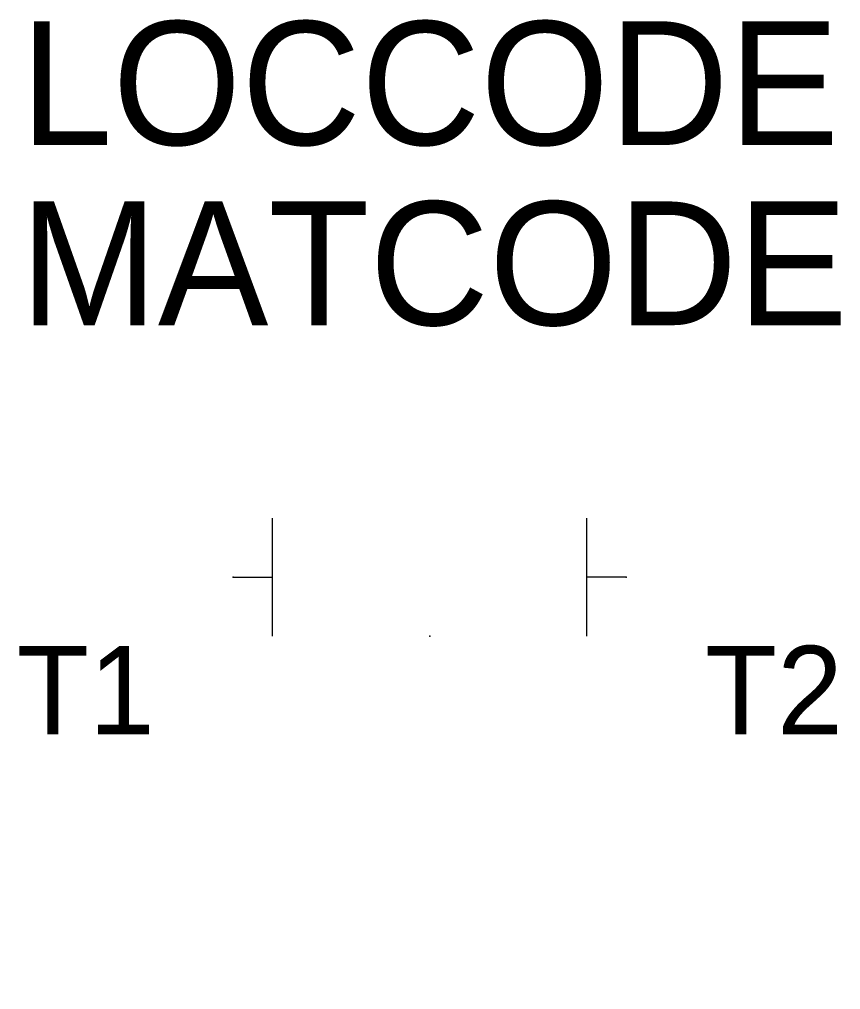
# Model space of a CAD drawing. Extents: x -10.4 to 10.5, y -10.5 to 14.2.
import ezdxf
from ezdxf.enums import TextEntityAlignment as Align

# ---------------------------------------------------------------- set-up
doc = ezdxf.new("R2010")
doc.units = 0
doc.layers.get('0').update_dxf_attribs({"linetype": 'CONTINUOUS'})
for name, color, linetype in [('A', 7, 'CONTINUOUS'), ('C', 6, 'CONTINUOUS'), ('T2', 1, 'CONTINUOUS')]:
    doc.layers.add(name, color=color, linetype=linetype)

msp = doc.modelspace()

# ---------------------------------------------------------------- linework, layer by layer
at = {"color": 0}
for p, q in [((-4, -1.5), (-4, 1.5)), ((4, -1.5), (4, 1.5)), ((-5, 0), (-4, 0)), ((5, 0), (4, 0))]:
    msp.add_line(p, q, dxfattribs=at)
msp.add_lwpolyline([(0, -1.57, 0, 1, 0), (0, -3.57, 0, 0, 0), (0, -10, 0, 0, 0)], format="xyseb", dxfattribs=at)
at = {"layer": 'A', "color": 0, "linetype": 'CONTINUOUS'}
msp.add_point((0, -1.5), dxfattribs=at)
at = {"layer": 'C', "color": 0, "linetype": 'CONTINUOUS'}
for p in [(-5, 0), (5, 0)]:
    msp.add_point(p, dxfattribs=at)

# ---------------------------------------------------------------- texts
at = {"color": 0, "linetype": 'CONTINUOUS'}
for tag, p in [('LOCCODE', (0, 11)), ('MATCODE', (0.104, 6.413))]:
    msp.add_attdef(tag, text='', height=3.15, dxfattribs=at).set_placement(p, align=Align.CENTER)
at = {"layer": 'T2', "color": 0, "linetype": 'CONTINUOUS'}
msp.add_attdef('T2', (7, -4), '', height=2.25, dxfattribs=at)
msp.add_attdef('T1', text='', height=2.25, dxfattribs=at).set_placement((-7, -4), align=Align.RIGHT)

doc.saveas('drawing.dxf')
